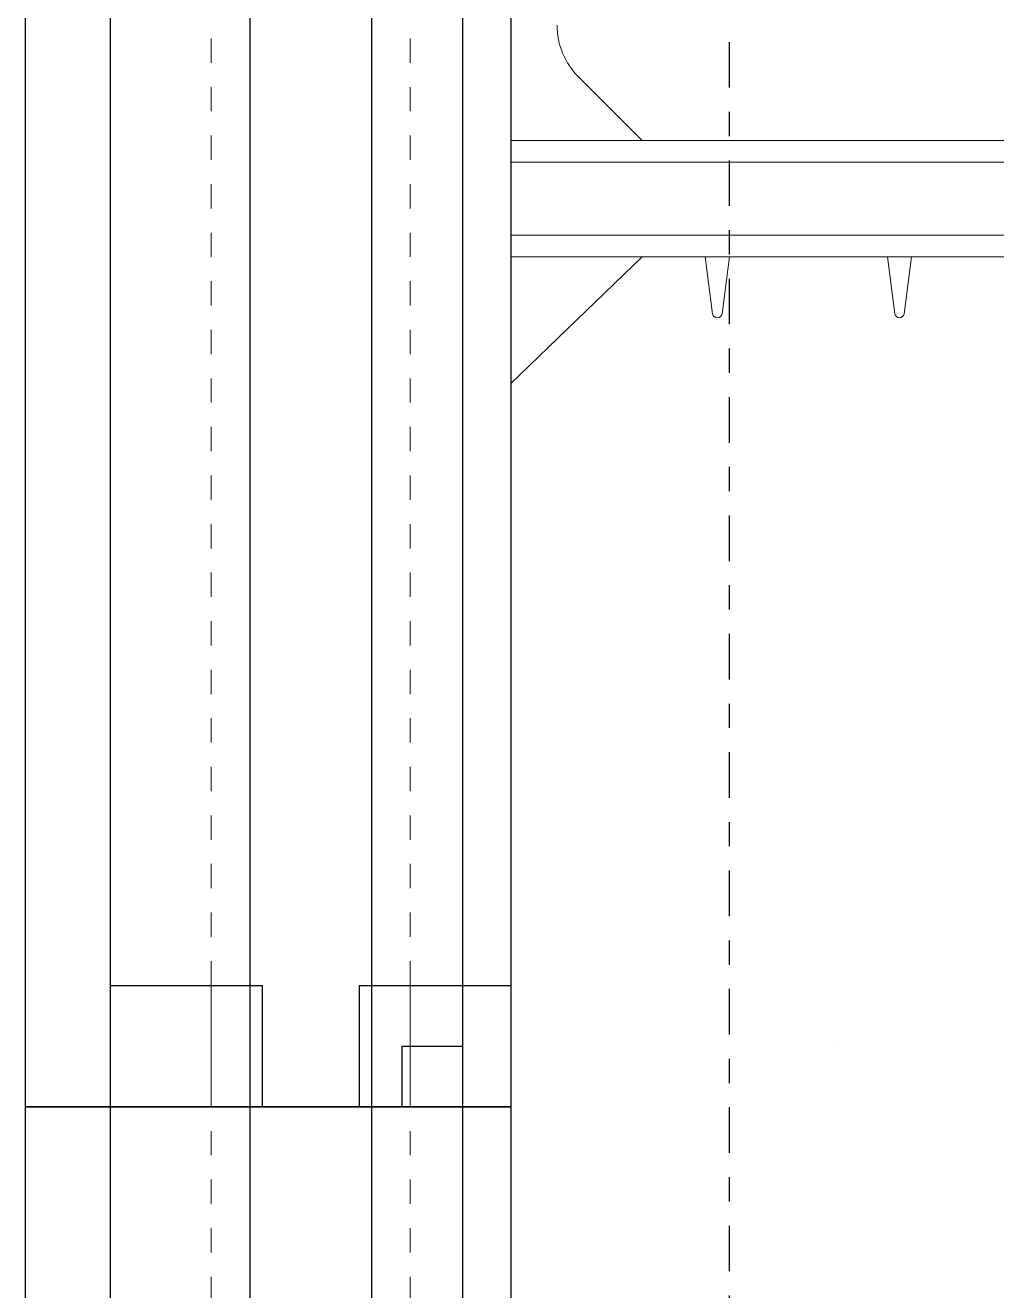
# Model space of a CAD drawing. Header units: inches. Extents: x -66.2 to 5.8, y 249.7 to 328.9.
# Drawn here: x -42.75 to -38.75, y 284.13 to 289.34 of the extents above; entities that cross this region are included whole.
import ezdxf

# ---------------------------------------------------------------- set-up
doc = ezdxf.new("R2010")
doc.units = ezdxf.units.IN
doc.header["$MEASUREMENT"] = 0
for name, pattern in [('CENTER', [2, 1.25, -0.25, 0.25, -0.25]), ('DASHED2', [0.375, 0.25, -0.125]), ('HIDDEN', [0.375, 0.25, -0.125])]:
    doc.linetypes.add(name, pattern=pattern)
for name, color, linetype, lineweight in [('A2 Hatch', 8, 'Continuous', 9), ('DETAILS', 7, 'Continuous', 13), ('REBAR', 2, 'CENTER', 30)]:
    doc.layers.add(name, color=color, linetype=linetype, lineweight=lineweight)

msp = doc.modelspace()

# ---------------------------------------------------------------- linework, layer by layer
at = {"color": 1}
for p, q in [((-42.7458, 304.8903), (-42.7458, 284.8903)), ((-42.3958, 304.8903), (-42.3958, 284.8903)), ((-41.8208, 304.8903), (-41.8208, 284.8903)), ((-41.3208, 304.8903), (-41.3208, 284.8903)), ((-40.9458, 304.8903), (-40.9458, 284.8903)), ((-40.7458, 304.8903), (-40.7458, 284.8903)), ((-42.3958, 285.3903), (-41.7708, 285.3903)), ((-42.3958, 285.3903), (-41.7708, 285.3903)), ((-42.3958, 285.3903), (-41.7708, 285.3903)), ((-42.3958, 285.3903), (-41.7708, 285.3903)), ((-42.3958, 285.3903), (-41.7708, 285.3903)), ((-42.3958, 285.3903), (-41.7708, 285.3903)), ((-42.3958, 285.3903), (-41.7708, 285.3903)), ((-42.3958, 285.3903), (-41.7708, 285.3903)), ((-42.3958, 285.3903), (-41.7708, 285.3903)), ((-42.3958, 285.3903), (-41.7708, 285.3903)), ((-42.3958, 285.3903), (-41.7708, 285.3903)), ((-42.3958, 285.3903), (-41.7708, 285.3903)), ((-42.3958, 285.3903), (-41.7708, 285.3903)), ((-42.3958, 285.3903), (-41.7708, 285.3903)), ((-42.3958, 285.3903), (-41.7708, 285.3903)), ((-42.3958, 285.3903), (-41.7708, 285.3903)), ((-42.3958, 285.3903), (-41.7708, 285.3903)), ((-42.3958, 285.3903), (-41.7708, 285.3903)), ((-42.3958, 285.3903), (-41.7708, 285.3903)), ((-42.3958, 285.3903), (-41.7708, 285.3903)), ((-42.3958, 285.3903), (-42.3958, 272.8903)), ((-42.3958, 285.3903), (-41.7708, 285.3903)), ((-42.3958, 285.3903), (-41.7708, 285.3903)), ((-42.3958, 285.3903), (-41.7708, 285.3903)), ((-42.3958, 285.3903), (-41.7708, 285.3903)), ((-42.3958, 285.3903), (-41.7708, 285.3903)), ((-42.3958, 285.3903), (-41.7708, 285.3903)), ((-42.3958, 285.3903), (-41.7708, 285.3903)), ((-42.3958, 285.3903), (-41.7708, 285.3903)), ((-42.3958, 285.3903), (-41.7708, 285.3903)), ((-42.3958, 285.3903), (-41.7708, 285.3903)), ((-42.3958, 285.3903), (-41.7708, 285.3903)), ((-42.3958, 285.3903), (-41.7708, 285.3903)), ((-42.3958, 285.3903), (-41.7708, 285.3903)), ((-42.3958, 285.3903), (-41.7708, 285.3903)), ((-42.3958, 285.3903), (-41.7708, 285.3903)), ((-42.3958, 285.3903), (-41.7708, 285.3903)), ((-42.3958, 285.3903), (-41.7708, 285.3903)), ((-42.3958, 285.3903), (-41.7708, 285.3903)), ((-42.3958, 285.3903), (-41.7708, 285.3903)), ((-42.3958, 285.3903), (-41.7708, 285.3903)), ((-41.8208, 285.3903), (-41.8208, 272.8903)), ((-41.7708, 285.3903), (-41.7708, 284.8903)), ((-41.7708, 285.3903), (-41.7708, 284.8903)), ((-41.7708, 285.3903), (-41.7708, 284.8903)), ((-41.7708, 285.3903), (-41.7708, 284.8903)), ((-41.7708, 285.3903), (-41.7708, 284.8903)), ((-41.7708, 285.3903), (-41.7708, 284.8903)), ((-41.7708, 285.3903), (-41.7708, 284.8903)), ((-41.7708, 285.3903), (-41.7708, 284.8903)), ((-41.7708, 285.3903), (-41.7708, 284.8903)), ((-41.7708, 285.3903), (-41.7708, 284.8903)), ((-41.7708, 285.3903), (-41.7708, 284.8903)), ((-41.7708, 285.3903), (-41.7708, 284.8903)), ((-41.7708, 285.3903), (-41.7708, 284.8903)), ((-41.7708, 285.3903), (-41.7708, 284.8903)), ((-41.7708, 285.3903), (-41.7708, 284.8903)), ((-41.7708, 285.3903), (-41.7708, 284.8903)), ((-41.7708, 285.3903), (-41.7708, 284.8903)), ((-41.7708, 285.3903), (-41.7708, 284.8903)), ((-41.7708, 285.3903), (-41.7708, 284.8903)), ((-41.7708, 285.3903), (-41.7708, 284.8903)), ((-41.7708, 285.3903), (-41.7708, 284.8903)), ((-41.7708, 285.3903), (-41.7708, 284.8903)), ((-41.7708, 285.3903), (-41.7708, 284.8903)), ((-41.7708, 285.3903), (-41.7708, 284.8903)), ((-41.7708, 285.3903), (-41.7708, 284.8903)), ((-41.7708, 285.3903), (-41.7708, 284.8903)), ((-41.7708, 285.3903), (-41.7708, 284.8903)), ((-41.7708, 285.3903), (-41.7708, 284.8903)), ((-41.7708, 285.3903), (-41.7708, 284.8903)), ((-41.7708, 285.3903), (-41.7708, 284.8903)), ((-41.7708, 285.3903), (-41.7708, 284.8903)), ((-41.7708, 285.3903), (-41.7708, 284.8903)), ((-41.7708, 285.3903), (-41.7708, 284.8903)), ((-41.7708, 285.3903), (-41.7708, 284.8903)), ((-41.7708, 285.3903), (-41.7708, 284.8903)), ((-41.7708, 285.3903), (-41.7708, 284.8903)), ((-41.7708, 285.3903), (-41.7708, 284.8903)), ((-41.7708, 285.3903), (-41.7708, 284.8903)), ((-41.7708, 285.3903), (-41.7708, 284.8903)), ((-41.7708, 285.3903), (-41.7708, 284.8903)), ((-41.3708, 285.3903), (-41.3708, 284.8903)), ((-41.3708, 285.3903), (-40.7458, 285.3903)), ((-41.3708, 285.3903), (-41.3708, 284.8903)), ((-41.3708, 285.3903), (-40.7458, 285.3903)), ((-41.3708, 285.3903), (-41.3708, 284.8903)), ((-41.3708, 285.3903), (-40.7458, 285.3903)), ((-41.3708, 285.3903), (-41.3708, 284.8903)), ((-41.3708, 285.3903), (-40.7458, 285.3903)), ((-41.3708, 285.3903), (-41.3708, 284.8903)), ((-41.3708, 285.3903), (-40.7458, 285.3903)), ((-41.3708, 285.3903), (-41.3708, 284.8903)), ((-41.3708, 285.3903), (-40.7458, 285.3903)), ((-41.3708, 285.3903), (-41.3708, 284.8903)), ((-41.3708, 285.3903), (-40.7458, 285.3903)), ((-41.3708, 285.3903), (-41.3708, 284.8903)), ((-41.3708, 285.3903), (-40.7458, 285.3903)), ((-41.3708, 285.3903), (-41.3708, 284.8903)), ((-41.3708, 285.3903), (-40.7458, 285.3903)), ((-41.3708, 285.3903), (-41.3708, 284.8903)), ((-41.3708, 285.3903), (-40.7458, 285.3903)), ((-41.3708, 285.3903), (-41.3708, 284.8903)), ((-41.3708, 285.3903), (-40.7458, 285.3903)), ((-41.3708, 285.3903), (-41.3708, 284.8903)), ((-41.3708, 285.3903), (-40.7458, 285.3903)), ((-41.3708, 285.3903), (-41.3708, 284.8903)), ((-41.3708, 285.3903), (-40.7458, 285.3903)), ((-41.3708, 285.3903), (-41.3708, 284.8903)), ((-41.3708, 285.3903), (-40.7458, 285.3903)), ((-41.3708, 285.3903), (-41.3708, 284.8903)), ((-41.3708, 285.3903), (-40.7458, 285.3903)), ((-41.3708, 285.3903), (-41.3708, 284.8903)), ((-41.3708, 285.3903), (-40.7458, 285.3903)), ((-41.3708, 285.3903), (-41.3708, 284.8903)), ((-41.3708, 285.3903), (-40.7458, 285.3903)), ((-41.3708, 285.3903), (-41.3708, 284.8903)), ((-41.3708, 285.3903), (-40.7458, 285.3903)), ((-41.3708, 285.3903), (-41.3708, 284.8903)), ((-41.3708, 285.3903), (-40.7458, 285.3903)), ((-41.3708, 285.3903), (-41.3708, 284.8903)), ((-41.3708, 285.3903), (-40.7458, 285.3903)), ((-41.3708, 285.3903), (-41.3708, 284.8903)), ((-41.3708, 285.3903), (-40.7458, 285.3903)), ((-41.3708, 285.3903), (-41.3708, 284.8903)), ((-41.3708, 285.3903), (-40.7458, 285.3903)), ((-41.3708, 285.3903), (-41.3708, 284.8903)), ((-41.3708, 285.3903), (-40.7458, 285.3903)), ((-41.3708, 285.3903), (-41.3708, 284.8903)), ((-41.3708, 285.3903), (-40.7458, 285.3903)), ((-41.3708, 285.3903), (-41.3708, 284.8903)), ((-41.3708, 285.3903), (-40.7458, 285.3903)), ((-41.3708, 285.3903), (-41.3708, 284.8903)), ((-41.3708, 285.3903), (-40.7458, 285.3903)), ((-41.3708, 285.3903), (-41.3708, 284.8903)), ((-41.3708, 285.3903), (-40.7458, 285.3903)), ((-41.3708, 285.3903), (-41.3708, 284.8903)), ((-41.3708, 285.3903), (-40.7458, 285.3903)), ((-41.3708, 285.3903), (-41.3708, 284.8903)), ((-41.3708, 285.3903), (-40.7458, 285.3903)), ((-41.3708, 285.3903), (-41.3708, 284.8903)), ((-41.3708, 285.3903), (-40.7458, 285.3903)), ((-41.3708, 285.3903), (-41.3708, 284.8903)), ((-41.3708, 285.3903), (-40.7458, 285.3903)), ((-41.3708, 285.3903), (-41.3708, 284.8903)), ((-41.3708, 285.3903), (-40.7458, 285.3903)), ((-41.3708, 285.3903), (-41.3708, 284.8903)), ((-41.3708, 285.3903), (-40.7458, 285.3903)), ((-41.3708, 285.3903), (-41.3708, 284.8903)), ((-41.3708, 285.3903), (-40.7458, 285.3903)), ((-41.3708, 285.3903), (-41.3708, 284.8903)), ((-41.3708, 285.3903), (-40.7458, 285.3903)), ((-41.3708, 285.3903), (-41.3708, 284.8903)), ((-41.3708, 285.3903), (-40.7458, 285.3903)), ((-41.3708, 285.3903), (-41.3708, 284.8903)), ((-41.3708, 285.3903), (-40.7458, 285.3903)), ((-41.3708, 285.3903), (-41.3708, 284.8903)), ((-41.3708, 285.3903), (-40.7458, 285.3903)), ((-41.3708, 285.3903), (-41.3708, 284.8903)), ((-41.3708, 285.3903), (-40.7458, 285.3903)), ((-41.3708, 285.3903), (-41.3708, 284.8903)), ((-41.3708, 285.3903), (-40.7458, 285.3903)), ((-41.3208, 285.3903), (-41.3208, 272.8903)), ((-40.7458, 285.3903), (-40.7458, 272.8903)), ((-41.1958, 285.1403), (-41.1958, 284.8903)), ((-41.1958, 285.1403), (-40.9458, 285.1403)), ((-41.1958, 285.1403), (-41.1958, 284.8903)), ((-41.1958, 285.1403), (-40.9458, 285.1403)), ((-41.1958, 285.1403), (-41.1958, 284.8903)), ((-41.1958, 285.1403), (-40.9458, 285.1403)), ((-41.1958, 285.1403), (-41.1958, 284.8903)), ((-41.1958, 285.1403), (-40.9458, 285.1403)), ((-41.1958, 285.1403), (-41.1958, 284.8903)), ((-41.1958, 285.1403), (-40.9458, 285.1403)), ((-41.1958, 285.1403), (-41.1958, 284.8903)), ((-41.1958, 285.1403), (-40.9458, 285.1403)), ((-41.1958, 285.1403), (-41.1958, 284.8903)), ((-41.1958, 285.1403), (-40.9458, 285.1403)), ((-41.1958, 285.1403), (-41.1958, 284.8903)), ((-41.1958, 285.1403), (-40.9458, 285.1403)), ((-41.1958, 285.1403), (-41.1958, 284.8903)), ((-41.1958, 285.1403), (-40.9458, 285.1403)), ((-41.1958, 285.1403), (-41.1958, 284.8903)), ((-41.1958, 285.1403), (-40.9458, 285.1403)), ((-41.1958, 285.1403), (-41.1958, 284.8903)), ((-41.1958, 285.1403), (-40.9458, 285.1403)), ((-41.1958, 285.1403), (-41.1958, 284.8903)), ((-41.1958, 285.1403), (-40.9458, 285.1403)), ((-41.1958, 285.1403), (-41.1958, 284.8903)), ((-41.1958, 285.1403), (-40.9458, 285.1403)), ((-41.1958, 285.1403), (-41.1958, 284.8903)), ((-41.1958, 285.1403), (-40.9458, 285.1403)), ((-41.1958, 285.1403), (-41.1958, 284.8903)), ((-41.1958, 285.1403), (-40.9458, 285.1403)), ((-41.1958, 285.1403), (-41.1958, 284.8903)), ((-41.1958, 285.1403), (-40.9458, 285.1403)), ((-41.1958, 285.1403), (-41.1958, 284.8903)), ((-41.1958, 285.1403), (-40.9458, 285.1403)), ((-41.1958, 285.1403), (-41.1958, 284.8903)), ((-41.1958, 285.1403), (-40.9458, 285.1403)), ((-41.1958, 285.1403), (-41.1958, 284.8903)), ((-41.1958, 285.1403), (-40.9458, 285.1403)), ((-41.1958, 285.1403), (-41.1958, 284.8903)), ((-41.1958, 285.1403), (-40.9458, 285.1403)), ((-41.1958, 285.1403), (-41.1958, 284.8903)), ((-41.1958, 285.1403), (-40.9458, 285.1403)), ((-41.1958, 285.1403), (-41.1958, 284.8903)), ((-41.1958, 285.1403), (-40.9458, 285.1403)), ((-41.1958, 285.1403), (-41.1958, 284.8903)), ((-41.1958, 285.1403), (-40.9458, 285.1403)), ((-41.1958, 285.1403), (-41.1958, 284.8903)), ((-41.1958, 285.1403), (-40.9458, 285.1403)), ((-41.1958, 285.1403), (-41.1958, 284.8903)), ((-41.1958, 285.1403), (-40.9458, 285.1403)), ((-41.1958, 285.1403), (-41.1958, 284.8903)), ((-41.1958, 285.1403), (-40.9458, 285.1403)), ((-41.1958, 285.1403), (-41.1958, 284.8903)), ((-41.1958, 285.1403), (-40.9458, 285.1403)), ((-41.1958, 285.1403), (-41.1958, 284.8903)), ((-41.1958, 285.1403), (-40.9458, 285.1403)), ((-41.1958, 285.1403), (-41.1958, 284.8903)), ((-41.1958, 285.1403), (-40.9458, 285.1403)), ((-41.1958, 285.1403), (-41.1958, 284.8903)), ((-41.1958, 285.1403), (-40.9458, 285.1403)), ((-41.1958, 285.1403), (-41.1958, 284.8903)), ((-41.1958, 285.1403), (-40.9458, 285.1403)), ((-41.1958, 285.1403), (-41.1958, 284.8903)), ((-41.1958, 285.1403), (-40.9458, 285.1403)), ((-41.1958, 285.1403), (-41.1958, 284.8903)), ((-41.1958, 285.1403), (-40.9458, 285.1403)), ((-41.1958, 285.1403), (-41.1958, 284.8903)), ((-41.1958, 285.1403), (-40.9458, 285.1403)), ((-41.1958, 285.1403), (-41.1958, 284.8903)), ((-41.1958, 285.1403), (-40.9458, 285.1403)), ((-41.1958, 285.1403), (-41.1958, 284.8903)), ((-41.1958, 285.1403), (-40.9458, 285.1403)), ((-41.1958, 285.1403), (-41.1958, 284.8903)), ((-41.1958, 285.1403), (-40.9458, 285.1403)), ((-41.1958, 285.1403), (-41.1958, 284.8903)), ((-41.1958, 285.1403), (-40.9458, 285.1403)), ((-41.1958, 285.1403), (-41.1958, 284.8903)), ((-41.1958, 285.1403), (-40.9458, 285.1403)), ((-41.1958, 285.1403), (-41.1958, 284.8903)), ((-41.1958, 285.1403), (-40.9458, 285.1403)), ((-40.9458, 285.1403), (-40.9458, 272.8903)), ((-42.7458, 284.8903), (-40.7458, 284.8903)), ((-42.7458, 284.8903), (-41.1958, 284.8903)), ((-42.7458, 284.8903), (-40.7458, 284.8903)), ((-42.7458, 284.8903), (-40.7458, 284.8903)), ((-42.7458, 284.8903), (-41.1958, 284.8903)), ((-42.7458, 284.8903), (-40.7458, 284.8903)), ((-42.7458, 284.8903), (-40.7458, 284.8903)), ((-42.7458, 284.8903), (-40.7458, 284.8903)), ((-42.7458, 284.8903), (-41.1958, 284.8903)), ((-42.7458, 284.8903), (-40.7458, 284.8903)), ((-42.7458, 284.8903), (-40.7458, 284.8903)), ((-42.7458, 284.8903), (-41.1958, 284.8903)), ((-42.7458, 284.8903), (-40.7458, 284.8903)), ((-42.7458, 284.8903), (-40.7458, 284.8903)), ((-42.7458, 284.8903), (-40.7458, 284.8903)), ((-42.7458, 284.8903), (-41.1958, 284.8903)), ((-42.7458, 284.8903), (-40.7458, 284.8903)), ((-42.7458, 284.8903), (-40.7458, 284.8903)), ((-42.7458, 284.8903), (-41.1958, 284.8903)), ((-42.7458, 284.8903), (-40.7458, 284.8903)), ((-42.7458, 284.8903), (-40.7458, 284.8903)), ((-42.7458, 284.8903), (-40.7458, 284.8903)), ((-42.7458, 284.8903), (-41.1958, 284.8903)), ((-42.7458, 284.8903), (-40.7458, 284.8903)), ((-42.7458, 284.8903), (-40.7458, 284.8903)), ((-42.7458, 284.8903), (-41.1958, 284.8903)), ((-42.7458, 284.8903), (-40.7458, 284.8903)), ((-42.7458, 284.8903), (-40.7458, 284.8903)), ((-42.7458, 284.8903), (-40.7458, 284.8903)), ((-42.7458, 284.8903), (-41.1958, 284.8903)), ((-42.7458, 284.8903), (-40.7458, 284.8903)), ((-42.7458, 284.8903), (-40.7458, 284.8903)), ((-42.7458, 284.8903), (-41.1958, 284.8903)), ((-42.7458, 284.8903), (-40.7458, 284.8903)), ((-42.7458, 284.8903), (-40.7458, 284.8903)), ((-42.7458, 284.8903), (-40.7458, 284.8903)), ((-42.7458, 284.8903), (-41.1958, 284.8903)), ((-42.7458, 284.8903), (-40.7458, 284.8903)), ((-42.7458, 284.8903), (-40.7458, 284.8903)), ((-42.7458, 284.8903), (-41.1958, 284.8903)), ((-42.7458, 284.8903), (-40.7458, 284.8903)), ((-42.7458, 284.8903), (-40.7458, 284.8903)), ((-42.7458, 284.8903), (-40.7458, 284.8903)), ((-42.7458, 284.8903), (-41.1958, 284.8903)), ((-42.7458, 284.8903), (-40.7458, 284.8903)), ((-42.7458, 284.8903), (-40.7458, 284.8903)), ((-42.7458, 284.8903), (-41.1958, 284.8903)), ((-42.7458, 284.8903), (-40.7458, 284.8903)), ((-42.7458, 284.8903), (-40.7458, 284.8903)), ((-42.7458, 284.8903), (-40.7458, 284.8903)), ((-42.7458, 284.8903), (-41.1958, 284.8903)), ((-42.7458, 284.8903), (-40.7458, 284.8903)), ((-42.7458, 284.8903), (-40.7458, 284.8903)), ((-42.7458, 284.8903), (-41.1958, 284.8903)), ((-42.7458, 284.8903), (-40.7458, 284.8903)), ((-42.7458, 284.8903), (-40.7458, 284.8903)), ((-42.7458, 284.8903), (-40.7458, 284.8903)), ((-42.7458, 284.8903), (-41.1958, 284.8903)), ((-42.7458, 284.8903), (-40.7458, 284.8903)), ((-42.7458, 284.8903), (-40.7458, 284.8903)), ((-42.7458, 284.8903), (-41.1958, 284.8903)), ((-42.7458, 284.8903), (-40.7458, 284.8903)), ((-42.7458, 284.8903), (-40.7458, 284.8903)), ((-42.7458, 284.8903), (-40.7458, 284.8903)), ((-42.7458, 284.8903), (-41.1958, 284.8903)), ((-42.7458, 284.8903), (-40.7458, 284.8903)), ((-42.7458, 284.8903), (-40.7458, 284.8903)), ((-42.7458, 284.8903), (-42.7458, 272.8903)), ((-42.7458, 284.8903), (-41.1958, 284.8903)), ((-42.7458, 284.8903), (-40.7458, 284.8903)), ((-42.7458, 284.8903), (-40.7458, 284.8903)), ((-42.7458, 284.8903), (-40.7458, 284.8903)), ((-42.7458, 284.8903), (-41.1958, 284.8903)), ((-42.7458, 284.8903), (-40.7458, 284.8903)), ((-42.7458, 284.8903), (-40.7458, 284.8903)), ((-42.7458, 284.8903), (-41.1958, 284.8903)), ((-42.7458, 284.8903), (-40.7458, 284.8903)), ((-42.7458, 284.8903), (-40.7458, 284.8903)), ((-42.7458, 284.8903), (-40.7458, 284.8903)), ((-42.7458, 284.8903), (-41.1958, 284.8903)), ((-42.7458, 284.8903), (-40.7458, 284.8903)), ((-42.7458, 284.8903), (-40.7458, 284.8903)), ((-42.7458, 284.8903), (-41.1958, 284.8903)), ((-42.7458, 284.8903), (-40.7458, 284.8903)), ((-42.7458, 284.8903), (-40.7458, 284.8903)), ((-42.7458, 284.8903), (-40.7458, 284.8903)), ((-42.7458, 284.8903), (-41.1958, 284.8903)), ((-42.7458, 284.8903), (-40.7458, 284.8903)), ((-42.7458, 284.8903), (-40.7458, 284.8903)), ((-42.7458, 284.8903), (-41.1958, 284.8903)), ((-42.7458, 284.8903), (-40.7458, 284.8903)), ((-42.7458, 284.8903), (-40.7458, 284.8903)), ((-42.7458, 284.8903), (-40.7458, 284.8903)), ((-42.7458, 284.8903), (-41.1958, 284.8903)), ((-42.7458, 284.8903), (-40.7458, 284.8903)), ((-42.7458, 284.8903), (-40.7458, 284.8903)), ((-42.7458, 284.8903), (-41.1958, 284.8903)), ((-42.7458, 284.8903), (-40.7458, 284.8903)), ((-42.7458, 284.8903), (-40.7458, 284.8903)), ((-42.7458, 284.8903), (-40.7458, 284.8903)), ((-42.7458, 284.8903), (-41.1958, 284.8903)), ((-42.7458, 284.8903), (-40.7458, 284.8903)), ((-42.7458, 284.8903), (-40.7458, 284.8903)), ((-42.7458, 284.8903), (-41.1958, 284.8903)), ((-42.7458, 284.8903), (-40.7458, 284.8903)), ((-42.7458, 284.8903), (-40.7458, 284.8903)), ((-42.7458, 284.8903), (-40.7458, 284.8903)), ((-42.7458, 284.8903), (-41.1958, 284.8903)), ((-42.7458, 284.8903), (-40.7458, 284.8903)), ((-42.7458, 284.8903), (-40.7458, 284.8903)), ((-42.7458, 284.8903), (-41.1958, 284.8903)), ((-42.7458, 284.8903), (-40.7458, 284.8903)), ((-42.7458, 284.8903), (-40.7458, 284.8903)), ((-42.7458, 284.8903), (-40.7458, 284.8903)), ((-42.7458, 284.8903), (-41.1958, 284.8903)), ((-42.7458, 284.8903), (-40.7458, 284.8903)), ((-42.7458, 284.8903), (-40.7458, 284.8903)), ((-42.7458, 284.8903), (-41.1958, 284.8903)), ((-42.7458, 284.8903), (-40.7458, 284.8903)), ((-42.7458, 284.8903), (-40.7458, 284.8903)), ((-42.7458, 284.8903), (-40.7458, 284.8903)), ((-42.7458, 284.8903), (-41.1958, 284.8903)), ((-42.7458, 284.8903), (-40.7458, 284.8903)), ((-42.7458, 284.8903), (-40.7458, 284.8903)), ((-42.7458, 284.8903), (-41.1958, 284.8903)), ((-42.7458, 284.8903), (-40.7458, 284.8903)), ((-42.7458, 284.8903), (-40.7458, 284.8903)), ((-42.7458, 284.8903), (-40.7458, 284.8903)), ((-42.7458, 284.8903), (-41.1958, 284.8903)), ((-42.7458, 284.8903), (-40.7458, 284.8903)), ((-42.7458, 284.8903), (-40.7458, 284.8903)), ((-42.7458, 284.8903), (-41.1958, 284.8903)), ((-42.7458, 284.8903), (-40.7458, 284.8903)), ((-42.7458, 284.8903), (-40.7458, 284.8903)), ((-42.7458, 284.8903), (-40.7458, 284.8903)), ((-42.7458, 284.8903), (-41.1958, 284.8903)), ((-42.7458, 284.8903), (-40.7458, 284.8903)), ((-42.7458, 284.8903), (-40.7458, 284.8903)), ((-42.7458, 284.8903), (-41.1958, 284.8903)), ((-42.7458, 284.8903), (-40.7458, 284.8903)), ((-42.7458, 284.8903), (-40.7458, 284.8903)), ((-41.3208, 284.8903), (-41.8208, 284.8903)), ((-41.3208, 284.8903), (-41.8208, 284.8903)), ((-41.3208, 284.8903), (-41.8208, 284.8903)), ((-41.3208, 284.8903), (-41.8208, 284.8903)), ((-41.3208, 284.8903), (-41.8208, 284.8903)), ((-41.3208, 284.8903), (-41.8208, 284.8903)), ((-41.3208, 284.8903), (-41.8208, 284.8903)), ((-41.3208, 284.8903), (-41.8208, 284.8903)), ((-41.3208, 284.8903), (-41.8208, 284.8903)), ((-41.3208, 284.8903), (-41.8208, 284.8903)), ((-41.3208, 284.8903), (-41.8208, 284.8903)), ((-41.3208, 284.8903), (-41.8208, 284.8903)), ((-41.3208, 284.8903), (-41.8208, 284.8903)), ((-41.3208, 284.8903), (-41.8208, 284.8903)), ((-41.3208, 284.8903), (-41.8208, 284.8903)), ((-41.3208, 284.8903), (-41.8208, 284.8903)), ((-41.3208, 284.8903), (-41.8208, 284.8903)), ((-41.3208, 284.8903), (-41.8208, 284.8903)), ((-41.3208, 284.8903), (-41.8208, 284.8903)), ((-41.3208, 284.8903), (-41.8208, 284.8903)), ((-41.3208, 284.8903), (-41.8208, 284.8903)), ((-41.3208, 284.8903), (-41.8208, 284.8903)), ((-41.3208, 284.8903), (-41.8208, 284.8903)), ((-41.3208, 284.8903), (-41.8208, 284.8903)), ((-41.3208, 284.8903), (-41.8208, 284.8903)), ((-41.3208, 284.8903), (-41.8208, 284.8903)), ((-41.3208, 284.8903), (-41.8208, 284.8903)), ((-41.3208, 284.8903), (-41.8208, 284.8903)), ((-41.3208, 284.8903), (-41.8208, 284.8903)), ((-41.3208, 284.8903), (-41.8208, 284.8903)), ((-41.3208, 284.8903), (-41.8208, 284.8903)), ((-41.3208, 284.8903), (-41.8208, 284.8903)), ((-41.3208, 284.8903), (-41.8208, 284.8903)), ((-41.3208, 284.8903), (-41.8208, 284.8903)), ((-41.3208, 284.8903), (-41.8208, 284.8903)), ((-41.3208, 284.8903), (-41.8208, 284.8903)), ((-41.3208, 284.8903), (-41.8208, 284.8903)), ((-41.3208, 284.8903), (-41.8208, 284.8903)), ((-41.3208, 284.8903), (-41.8208, 284.8903)), ((-41.3208, 284.8903), (-41.8208, 284.8903)), ((-40.9458, 284.8903), (-40.7458, 284.8903)), ((-40.9458, 284.8903), (-40.7458, 284.8903)), ((-40.9458, 284.8903), (-40.7458, 284.8903)), ((-40.9458, 284.8903), (-40.7458, 284.8903)), ((-40.9458, 284.8903), (-40.7458, 284.8903)), ((-40.9458, 284.8903), (-40.7458, 284.8903)), ((-40.9458, 284.8903), (-40.7458, 284.8903)), ((-40.9458, 284.8903), (-40.7458, 284.8903)), ((-40.9458, 284.8903), (-40.7458, 284.8903)), ((-40.9458, 284.8903), (-40.7458, 284.8903)), ((-40.9458, 284.8903), (-40.7458, 284.8903)), ((-40.9458, 284.8903), (-40.7458, 284.8903)), ((-40.9458, 284.8903), (-40.7458, 284.8903)), ((-40.9458, 284.8903), (-40.7458, 284.8903)), ((-40.9458, 284.8903), (-40.7458, 284.8903)), ((-40.9458, 284.8903), (-40.7458, 284.8903)), ((-40.9458, 284.8903), (-40.7458, 284.8903)), ((-40.9458, 284.8903), (-40.7458, 284.8903)), ((-40.9458, 284.8903), (-40.7458, 284.8903)), ((-40.9458, 284.8903), (-40.7458, 284.8903)), ((-40.9458, 284.8903), (-40.7458, 284.8903)), ((-40.9458, 284.8903), (-40.7458, 284.8903)), ((-40.9458, 284.8903), (-40.7458, 284.8903)), ((-40.9458, 284.8903), (-40.7458, 284.8903)), ((-40.9458, 284.8903), (-40.7458, 284.8903)), ((-40.9458, 284.8903), (-40.7458, 284.8903)), ((-40.9458, 284.8903), (-40.7458, 284.8903)), ((-40.9458, 284.8903), (-40.7458, 284.8903)), ((-40.9458, 284.8903), (-40.7458, 284.8903)), ((-40.9458, 284.8903), (-40.7458, 284.8903)), ((-40.9458, 284.8903), (-40.7458, 284.8903)), ((-40.9458, 284.8903), (-40.7458, 284.8903)), ((-40.9458, 284.8903), (-40.7458, 284.8903)), ((-40.9458, 284.8903), (-40.7458, 284.8903)), ((-40.9458, 284.8903), (-40.7458, 284.8903)), ((-40.9458, 284.8903), (-40.7458, 284.8903)), ((-40.9458, 284.8903), (-40.7458, 284.8903)), ((-40.9458, 284.8903), (-40.7458, 284.8903)), ((-40.9458, 284.8903), (-40.7458, 284.8903)), ((-40.9458, 284.8903), (-40.7458, 284.8903))]:
    msp.add_line(p, q, dxfattribs=at)
at = {"color": 1, "linetype": 'HIDDEN', "ltscale": 0.02}
for p, q in [((-42.3958, 285.3903), (-41.7708, 285.3903)), ((-42.3958, 285.3903), (-41.7708, 285.3903)), ((-42.3958, 285.3903), (-41.7708, 285.3903)), ((-42.3958, 285.3903), (-41.7708, 285.3903)), ((-42.3958, 285.3903), (-41.7708, 285.3903)), ((-42.3958, 285.3903), (-41.7708, 285.3903)), ((-42.3958, 285.3903), (-41.7708, 285.3903)), ((-42.3958, 285.3903), (-41.7708, 285.3903)), ((-42.3958, 285.3903), (-41.7708, 285.3903)), ((-42.3958, 285.3903), (-41.7708, 285.3903)), ((-42.3958, 285.3903), (-41.7708, 285.3903)), ((-42.3958, 285.3903), (-41.7708, 285.3903)), ((-42.3958, 285.3903), (-41.7708, 285.3903)), ((-42.3958, 285.3903), (-41.7708, 285.3903)), ((-42.3958, 285.3903), (-41.7708, 285.3903)), ((-42.3958, 285.3903), (-41.7708, 285.3903)), ((-42.3958, 285.3903), (-41.7708, 285.3903)), ((-42.3958, 285.3903), (-41.7708, 285.3903)), ((-42.3958, 285.3903), (-41.7708, 285.3903)), ((-42.3958, 285.3903), (-41.7708, 285.3903)), ((-42.3958, 285.3903), (-41.7708, 285.3903)), ((-42.3958, 285.3903), (-41.7708, 285.3903)), ((-42.3958, 285.3903), (-41.7708, 285.3903)), ((-42.3958, 285.3903), (-41.7708, 285.3903)), ((-42.3958, 285.3903), (-41.7708, 285.3903)), ((-42.3958, 285.3903), (-41.7708, 285.3903)), ((-42.3958, 285.3903), (-41.7708, 285.3903)), ((-42.3958, 285.3903), (-41.7708, 285.3903)), ((-42.3958, 285.3903), (-41.7708, 285.3903)), ((-42.3958, 285.3903), (-41.7708, 285.3903)), ((-42.3958, 285.3903), (-41.7708, 285.3903)), ((-42.3958, 285.3903), (-41.7708, 285.3903)), ((-42.3958, 285.3903), (-41.7708, 285.3903)), ((-42.3958, 285.3903), (-41.7708, 285.3903)), ((-42.3958, 285.3903), (-41.7708, 285.3903)), ((-42.3958, 285.3903), (-41.7708, 285.3903)), ((-42.3958, 285.3903), (-41.7708, 285.3903)), ((-42.3958, 285.3903), (-41.7708, 285.3903)), ((-42.3958, 285.3903), (-41.7708, 285.3903)), ((-42.3958, 285.3903), (-41.7708, 285.3903)), ((-42.3958, 285.3903), (-41.7708, 285.3903)), ((-42.3958, 285.3903), (-41.7708, 285.3903)), ((-42.3958, 285.3903), (-41.7708, 285.3903)), ((-42.3958, 285.3903), (-41.7708, 285.3903)), ((-42.3958, 285.3903), (-41.7708, 285.3903)), ((-42.3958, 285.3903), (-41.7708, 285.3903)), ((-42.3958, 285.3903), (-41.7708, 285.3903)), ((-42.3958, 285.3903), (-41.7708, 285.3903)), ((-42.3958, 285.3903), (-41.7708, 285.3903)), ((-42.3958, 285.3903), (-41.7708, 285.3903)), ((-42.3958, 285.3903), (-41.7708, 285.3903)), ((-42.3958, 285.3903), (-41.7708, 285.3903)), ((-42.3958, 285.3903), (-41.7708, 285.3903)), ((-42.3958, 285.3903), (-41.7708, 285.3903)), ((-42.3958, 285.3903), (-41.7708, 285.3903)), ((-42.3958, 285.3903), (-41.7708, 285.3903)), ((-42.3958, 285.3903), (-41.7708, 285.3903)), ((-42.3958, 285.3903), (-41.7708, 285.3903)), ((-42.3958, 285.3903), (-41.7708, 285.3903)), ((-42.3958, 285.3903), (-41.7708, 285.3903)), ((-42.3958, 285.3903), (-41.7708, 285.3903)), ((-42.3958, 285.3903), (-41.7708, 285.3903)), ((-42.3958, 285.3903), (-41.7708, 285.3903)), ((-42.3958, 285.3903), (-41.7708, 285.3903)), ((-42.3958, 285.3903), (-41.7708, 285.3903)), ((-42.3958, 285.3903), (-41.7708, 285.3903)), ((-42.3958, 285.3903), (-41.7708, 285.3903)), ((-42.3958, 285.3903), (-41.7708, 285.3903)), ((-42.3958, 285.3903), (-41.7708, 285.3903)), ((-42.3958, 285.3903), (-41.7708, 285.3903)), ((-42.3958, 285.3903), (-41.7708, 285.3903)), ((-42.3958, 285.3903), (-41.7708, 285.3903)), ((-42.3958, 285.3903), (-41.7708, 285.3903)), ((-42.3958, 285.3903), (-41.7708, 285.3903)), ((-42.3958, 285.3903), (-41.7708, 285.3903)), ((-42.3958, 285.3903), (-41.7708, 285.3903)), ((-42.3958, 285.3903), (-41.7708, 285.3903)), ((-42.3958, 285.3903), (-41.7708, 285.3903)), ((-42.3958, 285.3903), (-41.7708, 285.3903)), ((-42.3958, 285.3903), (-41.7708, 285.3903)), ((-42.3958, 285.3903), (-41.7708, 285.3903)), ((-42.3958, 285.3903), (-41.7708, 285.3903)), ((-42.3958, 285.3903), (-41.7708, 285.3903)), ((-42.3958, 285.3903), (-41.7708, 285.3903)), ((-42.3958, 285.3903), (-41.7708, 285.3903)), ((-42.3958, 285.3903), (-41.7708, 285.3903)), ((-42.3958, 285.3903), (-41.7708, 285.3903)), ((-42.3958, 285.3903), (-41.7708, 285.3903)), ((-42.3958, 285.3903), (-41.7708, 285.3903)), ((-42.3958, 285.3903), (-41.7708, 285.3903)), ((-42.3958, 285.3903), (-41.7708, 285.3903)), ((-42.3958, 285.3903), (-41.7708, 285.3903)), ((-42.3958, 285.3903), (-41.7708, 285.3903)), ((-42.3958, 285.3903), (-41.7708, 285.3903)), ((-42.3958, 285.3903), (-41.7708, 285.3903)), ((-42.3958, 285.3903), (-41.7708, 285.3903)), ((-42.3958, 285.3903), (-41.7708, 285.3903)), ((-42.3958, 285.3903), (-41.7708, 285.3903)), ((-42.3958, 285.3903), (-41.7708, 285.3903)), ((-42.3958, 285.3903), (-41.7708, 285.3903)), ((-41.7708, 285.3903), (-41.7708, 284.8903)), ((-41.7708, 285.3903), (-41.7708, 284.8903)), ((-41.7708, 285.3903), (-41.7708, 284.8903)), ((-41.7708, 285.3903), (-41.7708, 284.8903)), ((-41.7708, 285.3903), (-41.7708, 284.8903)), ((-41.7708, 285.3903), (-41.7708, 284.8903)), ((-41.7708, 285.3903), (-41.7708, 284.8903)), ((-41.7708, 285.3903), (-41.7708, 284.8903)), ((-41.7708, 285.3903), (-41.7708, 284.8903)), ((-41.7708, 285.3903), (-41.7708, 284.8903)), ((-41.7708, 285.3903), (-41.7708, 284.8903)), ((-41.7708, 285.3903), (-41.7708, 284.8903)), ((-41.7708, 285.3903), (-41.7708, 284.8903)), ((-41.7708, 285.3903), (-41.7708, 284.8903)), ((-41.7708, 285.3903), (-41.7708, 284.8903)), ((-41.7708, 285.3903), (-41.7708, 284.8903)), ((-41.7708, 285.3903), (-41.7708, 284.8903)), ((-41.7708, 285.3903), (-41.7708, 284.8903)), ((-41.7708, 285.3903), (-41.7708, 284.8903)), ((-41.7708, 285.3903), (-41.7708, 284.8903)), ((-41.7708, 285.3903), (-41.7708, 284.8903)), ((-41.7708, 285.3903), (-41.7708, 284.8903)), ((-41.7708, 285.3903), (-41.7708, 284.8903)), ((-41.7708, 285.3903), (-41.7708, 284.8903)), ((-41.7708, 285.3903), (-41.7708, 284.8903)), ((-41.7708, 285.3903), (-41.7708, 284.8903)), ((-41.7708, 285.3903), (-41.7708, 284.8903)), ((-41.7708, 285.3903), (-41.7708, 284.8903)), ((-41.7708, 285.3903), (-41.7708, 284.8903)), ((-41.7708, 285.3903), (-41.7708, 284.8903)), ((-41.7708, 285.3903), (-41.7708, 284.8903)), ((-41.7708, 285.3903), (-41.7708, 284.8903)), ((-41.7708, 285.3903), (-41.7708, 284.8903)), ((-41.7708, 285.3903), (-41.7708, 284.8903)), ((-41.7708, 285.3903), (-41.7708, 284.8903)), ((-41.7708, 285.3903), (-41.7708, 284.8903)), ((-41.7708, 285.3903), (-41.7708, 284.8903)), ((-41.7708, 285.3903), (-41.7708, 284.8903)), ((-41.7708, 285.3903), (-41.7708, 284.8903)), ((-41.7708, 285.3903), (-41.7708, 284.8903)), ((-41.7708, 285.3903), (-41.7708, 284.8903)), ((-41.7708, 285.3903), (-41.7708, 284.8903)), ((-41.7708, 285.3903), (-41.7708, 284.8903)), ((-41.7708, 285.3903), (-41.7708, 284.8903)), ((-41.7708, 285.3903), (-41.7708, 284.8903)), ((-41.7708, 285.3903), (-41.7708, 284.8903)), ((-41.7708, 285.3903), (-41.7708, 284.8903)), ((-41.7708, 285.3903), (-41.7708, 284.8903)), ((-41.7708, 285.3903), (-41.7708, 284.8903)), ((-41.7708, 285.3903), (-41.7708, 284.8903)), ((-41.7708, 285.3903), (-41.7708, 284.8903)), ((-41.7708, 285.3903), (-41.7708, 284.8903)), ((-41.7708, 285.3903), (-41.7708, 284.8903)), ((-41.7708, 285.3903), (-41.7708, 284.8903)), ((-41.7708, 285.3903), (-41.7708, 284.8903)), ((-41.7708, 285.3903), (-41.7708, 284.8903)), ((-41.7708, 285.3903), (-41.7708, 284.8903)), ((-41.7708, 285.3903), (-41.7708, 284.8903)), ((-41.7708, 285.3903), (-41.7708, 284.8903)), ((-41.7708, 285.3903), (-41.7708, 284.8903)), ((-41.7708, 285.3903), (-41.7708, 284.8903)), ((-41.7708, 285.3903), (-41.7708, 284.8903)), ((-41.7708, 285.3903), (-41.7708, 284.8903)), ((-41.7708, 285.3903), (-41.7708, 284.8903)), ((-41.7708, 285.3903), (-41.7708, 284.8903)), ((-41.7708, 285.3903), (-41.7708, 284.8903)), ((-41.7708, 285.3903), (-41.7708, 284.8903)), ((-41.7708, 285.3903), (-41.7708, 284.8903)), ((-41.7708, 285.3903), (-41.7708, 284.8903)), ((-41.7708, 285.3903), (-41.7708, 284.8903)), ((-41.7708, 285.3903), (-41.7708, 284.8903)), ((-41.7708, 285.3903), (-41.7708, 284.8903)), ((-41.7708, 285.3903), (-41.7708, 284.8903)), ((-41.7708, 285.3903), (-41.7708, 284.8903)), ((-41.7708, 285.3903), (-41.7708, 284.8903)), ((-41.7708, 285.3903), (-41.7708, 284.8903)), ((-41.7708, 285.3903), (-41.7708, 284.8903)), ((-41.7708, 285.3903), (-41.7708, 284.8903)), ((-41.7708, 285.3903), (-41.7708, 284.8903)), ((-41.7708, 285.3903), (-41.7708, 284.8903)), ((-41.7708, 285.3903), (-41.7708, 284.8903)), ((-41.7708, 285.3903), (-41.7708, 284.8903)), ((-41.7708, 285.3903), (-41.7708, 284.8903)), ((-41.7708, 285.3903), (-41.7708, 284.8903)), ((-41.7708, 285.3903), (-41.7708, 284.8903)), ((-41.7708, 285.3903), (-41.7708, 284.8903)), ((-41.7708, 285.3903), (-41.7708, 284.8903)), ((-41.7708, 285.3903), (-41.7708, 284.8903)), ((-41.7708, 285.3903), (-41.7708, 284.8903)), ((-41.7708, 285.3903), (-41.7708, 284.8903)), ((-41.7708, 285.3903), (-41.7708, 284.8903)), ((-41.7708, 285.3903), (-41.7708, 284.8903)), ((-41.7708, 285.3903), (-41.7708, 284.8903)), ((-41.7708, 285.3903), (-41.7708, 284.8903)), ((-41.7708, 285.3903), (-41.7708, 284.8903)), ((-41.7708, 285.3903), (-41.7708, 284.8903)), ((-41.7708, 285.3903), (-41.7708, 284.8903)), ((-41.7708, 285.3903), (-41.7708, 284.8903)), ((-41.7708, 285.3903), (-41.7708, 284.8903)), ((-41.7708, 285.3903), (-41.7708, 284.8903)), ((-41.3708, 285.3903), (-41.3708, 284.8903)), ((-41.3708, 285.3903), (-40.7458, 285.3903)), ((-41.3708, 285.3903), (-41.3708, 284.8903)), ((-41.3708, 285.3903), (-40.7458, 285.3903)), ((-41.3708, 285.3903), (-41.3708, 284.8903)), ((-41.3708, 285.3903), (-40.7458, 285.3903)), ((-41.3708, 285.3903), (-41.3708, 284.8903)), ((-41.3708, 285.3903), (-40.7458, 285.3903)), ((-41.3708, 285.3903), (-41.3708, 284.8903)), ((-41.3708, 285.3903), (-40.7458, 285.3903)), ((-41.3708, 285.3903), (-41.3708, 284.8903)), ((-41.3708, 285.3903), (-40.7458, 285.3903)), ((-41.3708, 285.3903), (-41.3708, 284.8903)), ((-41.3708, 285.3903), (-40.7458, 285.3903)), ((-41.3708, 285.3903), (-41.3708, 284.8903)), ((-41.3708, 285.3903), (-40.7458, 285.3903)), ((-41.3708, 285.3903), (-41.3708, 284.8903)), ((-41.3708, 285.3903), (-40.7458, 285.3903)), ((-41.3708, 285.3903), (-41.3708, 284.8903)), ((-41.3708, 285.3903), (-40.7458, 285.3903)), ((-41.3708, 285.3903), (-41.3708, 284.8903)), ((-41.3708, 285.3903), (-40.7458, 285.3903)), ((-41.3708, 285.3903), (-41.3708, 284.8903)), ((-41.3708, 285.3903), (-40.7458, 285.3903)), ((-41.3708, 285.3903), (-41.3708, 284.8903)), ((-41.3708, 285.3903), (-40.7458, 285.3903)), ((-41.3708, 285.3903), (-41.3708, 284.8903)), ((-41.3708, 285.3903), (-40.7458, 285.3903)), ((-41.3708, 285.3903), (-41.3708, 284.8903)), ((-41.3708, 285.3903), (-40.7458, 285.3903)), ((-41.3708, 285.3903), (-41.3708, 284.8903)), ((-41.3708, 285.3903), (-40.7458, 285.3903)), ((-41.3708, 285.3903), (-41.3708, 284.8903)), ((-41.3708, 285.3903), (-40.7458, 285.3903)), ((-41.3708, 285.3903), (-41.3708, 284.8903)), ((-41.3708, 285.3903), (-40.7458, 285.3903)), ((-41.3708, 285.3903), (-41.3708, 284.8903)), ((-41.3708, 285.3903), (-40.7458, 285.3903)), ((-41.3708, 285.3903), (-41.3708, 284.8903)), ((-41.3708, 285.3903), (-40.7458, 285.3903)), ((-41.3708, 285.3903), (-41.3708, 284.8903)), ((-41.3708, 285.3903), (-40.7458, 285.3903)), ((-41.3708, 285.3903), (-41.3708, 284.8903)), ((-41.3708, 285.3903), (-40.7458, 285.3903)), ((-41.3708, 285.3903), (-41.3708, 284.8903)), ((-41.3708, 285.3903), (-40.7458, 285.3903)), ((-41.3708, 285.3903), (-41.3708, 284.8903)), ((-41.3708, 285.3903), (-40.7458, 285.3903)), ((-41.3708, 285.3903), (-41.3708, 284.8903)), ((-41.3708, 285.3903), (-40.7458, 285.3903)), ((-41.3708, 285.3903), (-41.3708, 284.8903)), ((-41.3708, 285.3903), (-40.7458, 285.3903)), ((-41.3708, 285.3903), (-41.3708, 284.8903)), ((-41.3708, 285.3903), (-40.7458, 285.3903)), ((-41.3708, 285.3903), (-41.3708, 284.8903)), ((-41.3708, 285.3903), (-40.7458, 285.3903)), ((-41.3708, 285.3903), (-41.3708, 284.8903)), ((-41.3708, 285.3903), (-40.7458, 285.3903)), ((-41.3708, 285.3903), (-41.3708, 284.8903)), ((-41.3708, 285.3903), (-40.7458, 285.3903)), ((-41.3708, 285.3903), (-41.3708, 284.8903)), ((-41.3708, 285.3903), (-40.7458, 285.3903)), ((-41.3708, 285.3903), (-41.3708, 284.8903)), ((-41.3708, 285.3903), (-40.7458, 285.3903)), ((-41.3708, 285.3903), (-41.3708, 284.8903)), ((-41.3708, 285.3903), (-40.7458, 285.3903)), ((-41.3708, 285.3903), (-41.3708, 284.8903)), ((-41.3708, 285.3903), (-40.7458, 285.3903)), ((-41.3708, 285.3903), (-41.3708, 284.8903)), ((-41.3708, 285.3903), (-40.7458, 285.3903)), ((-41.3708, 285.3903), (-41.3708, 284.8903)), ((-41.3708, 285.3903), (-40.7458, 285.3903)), ((-41.3708, 285.3903), (-41.3708, 284.8903)), ((-41.3708, 285.3903), (-40.7458, 285.3903)), ((-41.3708, 285.3903), (-41.3708, 284.8903)), ((-41.3708, 285.3903), (-40.7458, 285.3903)), ((-41.3708, 285.3903), (-41.3708, 284.8903)), ((-41.3708, 285.3903), (-40.7458, 285.3903)), ((-41.3708, 285.3903), (-41.3708, 284.8903)), ((-41.3708, 285.3903), (-40.7458, 285.3903)), ((-41.3708, 285.3903), (-41.3708, 284.8903)), ((-41.3708, 285.3903), (-40.7458, 285.3903)), ((-41.3708, 285.3903), (-41.3708, 284.8903)), ((-41.3708, 285.3903), (-40.7458, 285.3903)), ((-41.3708, 285.3903), (-41.3708, 284.8903)), ((-41.3708, 285.3903), (-40.7458, 285.3903)), ((-41.3708, 285.3903), (-41.3708, 284.8903)), ((-41.3708, 285.3903), (-40.7458, 285.3903)), ((-41.3708, 285.3903), (-41.3708, 284.8903)), ((-41.3708, 285.3903), (-40.7458, 285.3903)), ((-41.3708, 285.3903), (-41.3708, 284.8903)), ((-41.3708, 285.3903), (-40.7458, 285.3903)), ((-41.3708, 285.3903), (-41.3708, 284.8903)), ((-41.3708, 285.3903), (-40.7458, 285.3903)), ((-41.3708, 285.3903), (-41.3708, 284.8903)), ((-41.3708, 285.3903), (-40.7458, 285.3903)), ((-41.3708, 285.3903), (-41.3708, 284.8903)), ((-41.3708, 285.3903), (-40.7458, 285.3903)), ((-41.3708, 285.3903), (-41.3708, 284.8903)), ((-41.3708, 285.3903), (-40.7458, 285.3903)), ((-41.3708, 285.3903), (-41.3708, 284.8903)), ((-41.3708, 285.3903), (-40.7458, 285.3903)), ((-41.3708, 285.3903), (-41.3708, 284.8903)), ((-41.3708, 285.3903), (-40.7458, 285.3903)), ((-41.3708, 285.3903), (-41.3708, 284.8903)), ((-41.3708, 285.3903), (-40.7458, 285.3903)), ((-41.3708, 285.3903), (-41.3708, 284.8903)), ((-41.3708, 285.3903), (-40.7458, 285.3903)), ((-41.3708, 285.3903), (-41.3708, 284.8903)), ((-41.3708, 285.3903), (-40.7458, 285.3903)), ((-41.3708, 285.3903), (-41.3708, 284.8903)), ((-41.3708, 285.3903), (-40.7458, 285.3903)), ((-41.3708, 285.3903), (-41.3708, 284.8903)), ((-41.3708, 285.3903), (-40.7458, 285.3903)), ((-41.3708, 285.3903), (-41.3708, 284.8903)), ((-41.3708, 285.3903), (-40.7458, 285.3903)), ((-41.3708, 285.3903), (-41.3708, 284.8903)), ((-41.3708, 285.3903), (-40.7458, 285.3903)), ((-41.3708, 285.3903), (-41.3708, 284.8903)), ((-41.3708, 285.3903), (-40.7458, 285.3903)), ((-41.3708, 285.3903), (-41.3708, 284.8903)), ((-41.3708, 285.3903), (-40.7458, 285.3903)), ((-41.3708, 285.3903), (-41.3708, 284.8903)), ((-41.3708, 285.3903), (-40.7458, 285.3903)), ((-41.3708, 285.3903), (-41.3708, 284.8903)), ((-41.3708, 285.3903), (-40.7458, 285.3903)), ((-41.3708, 285.3903), (-41.3708, 284.8903)), ((-41.3708, 285.3903), (-40.7458, 285.3903)), ((-41.3708, 285.3903), (-41.3708, 284.8903)), ((-41.3708, 285.3903), (-40.7458, 285.3903)), ((-41.3708, 285.3903), (-41.3708, 284.8903)), ((-41.3708, 285.3903), (-40.7458, 285.3903)), ((-41.3708, 285.3903), (-41.3708, 284.8903)), ((-41.3708, 285.3903), (-40.7458, 285.3903)), ((-41.3708, 285.3903), (-41.3708, 284.8903)), ((-41.3708, 285.3903), (-40.7458, 285.3903)), ((-41.3708, 285.3903), (-41.3708, 284.8903)), ((-41.3708, 285.3903), (-40.7458, 285.3903)), ((-41.3708, 285.3903), (-41.3708, 284.8903)), ((-41.3708, 285.3903), (-40.7458, 285.3903)), ((-41.3708, 285.3903), (-41.3708, 284.8903)), ((-41.3708, 285.3903), (-40.7458, 285.3903)), ((-41.3708, 285.3903), (-41.3708, 284.8903)), ((-41.3708, 285.3903), (-40.7458, 285.3903)), ((-41.3708, 285.3903), (-41.3708, 284.8903)), ((-41.3708, 285.3903), (-40.7458, 285.3903)), ((-41.3708, 285.3903), (-41.3708, 284.8903)), ((-41.3708, 285.3903), (-40.7458, 285.3903)), ((-41.3708, 285.3903), (-41.3708, 284.8903)), ((-41.3708, 285.3903), (-40.7458, 285.3903)), ((-41.3708, 285.3903), (-41.3708, 284.8903)), ((-41.3708, 285.3903), (-40.7458, 285.3903)), ((-41.3708, 285.3903), (-41.3708, 284.8903)), ((-41.3708, 285.3903), (-40.7458, 285.3903)), ((-41.3708, 285.3903), (-41.3708, 284.8903)), ((-41.3708, 285.3903), (-40.7458, 285.3903)), ((-41.3708, 285.3903), (-41.3708, 284.8903)), ((-41.3708, 285.3903), (-40.7458, 285.3903)), ((-41.3708, 285.3903), (-41.3708, 284.8903)), ((-41.3708, 285.3903), (-40.7458, 285.3903)), ((-41.3708, 285.3903), (-41.3708, 284.8903)), ((-41.3708, 285.3903), (-40.7458, 285.3903)), ((-41.3708, 285.3903), (-41.3708, 284.8903)), ((-41.3708, 285.3903), (-40.7458, 285.3903)), ((-41.3708, 285.3903), (-41.3708, 284.8903)), ((-41.3708, 285.3903), (-40.7458, 285.3903)), ((-41.3708, 285.3903), (-41.3708, 284.8903)), ((-41.3708, 285.3903), (-40.7458, 285.3903)), ((-41.3708, 285.3903), (-41.3708, 284.8903)), ((-41.3708, 285.3903), (-40.7458, 285.3903)), ((-41.3708, 285.3903), (-41.3708, 284.8903)), ((-41.3708, 285.3903), (-40.7458, 285.3903)), ((-41.3708, 285.3903), (-41.3708, 284.8903)), ((-41.3708, 285.3903), (-40.7458, 285.3903)), ((-41.3708, 285.3903), (-41.3708, 284.8903)), ((-41.3708, 285.3903), (-40.7458, 285.3903)), ((-41.3708, 285.3903), (-41.3708, 284.8903)), ((-41.3708, 285.3903), (-40.7458, 285.3903)), ((-41.3708, 285.3903), (-41.3708, 284.8903)), ((-41.3708, 285.3903), (-40.7458, 285.3903)), ((-41.3708, 285.3903), (-41.3708, 284.8903)), ((-41.3708, 285.3903), (-40.7458, 285.3903)), ((-41.3708, 285.3903), (-41.3708, 284.8903)), ((-41.3708, 285.3903), (-40.7458, 285.3903)), ((-41.3708, 285.3903), (-41.3708, 284.8903)), ((-41.3708, 285.3903), (-40.7458, 285.3903)), ((-41.3708, 285.3903), (-41.3708, 284.8903)), ((-41.3708, 285.3903), (-40.7458, 285.3903)), ((-41.3708, 285.3903), (-41.3708, 284.8903)), ((-41.3708, 285.3903), (-40.7458, 285.3903)), ((-41.3708, 285.3903), (-41.3708, 284.8903)), ((-41.3708, 285.3903), (-40.7458, 285.3903)), ((-41.3708, 285.3903), (-41.3708, 284.8903)), ((-41.3708, 285.3903), (-40.7458, 285.3903)), ((-41.3708, 285.3903), (-41.3708, 284.8903)), ((-41.3708, 285.3903), (-40.7458, 285.3903)), ((-41.3708, 285.3903), (-41.3708, 284.8903)), ((-41.3708, 285.3903), (-40.7458, 285.3903)), ((-41.3708, 285.3903), (-41.3708, 284.8903)), ((-41.3708, 285.3903), (-40.7458, 285.3903))]:
    msp.add_line(p, q, dxfattribs=at)
at = {"ltscale": 0.15}
for p, q in [((-39.4107, 285.165), (-39.4107, 285.165)), ((-39.4107, 285.165), (-39.4107, 285.165)), ((-40.7458, 284.8903), (-42.7458, 284.8903)), ((-40.7458, 284.8903), (-42.7458, 284.8903)), ((-40.7458, 284.8903), (-42.7458, 284.8903)), ((-40.7458, 284.8903), (-42.7458, 284.8903)), ((-40.7458, 284.8903), (-42.7458, 284.8903)), ((-40.7458, 284.8903), (-42.7458, 284.8903)), ((-40.7458, 284.8903), (-42.7458, 284.8903)), ((-40.7458, 284.8903), (-42.7458, 284.8903)), ((-40.7458, 284.8903), (-42.7458, 284.8903)), ((-40.7458, 284.8903), (-42.7458, 284.8903)), ((-40.7458, 284.8903), (-42.7458, 284.8903)), ((-40.7458, 284.8903), (-42.7458, 284.8903)), ((-40.7458, 284.8903), (-42.7458, 284.8903)), ((-40.7458, 284.8903), (-42.7458, 284.8903)), ((-40.7458, 284.8903), (-42.7458, 284.8903)), ((-40.7458, 284.8903), (-42.7458, 284.8903)), ((-40.7458, 284.8903), (-42.7458, 284.8903)), ((-40.7458, 284.8903), (-42.7458, 284.8903)), ((-40.7458, 284.8903), (-42.7458, 284.8903)), ((-40.7458, 284.8903), (-42.7458, 284.8903)), ((-40.7458, 284.8903), (-42.7458, 284.8903)), ((-40.7458, 284.8903), (-42.7458, 284.8903)), ((-40.7458, 284.8903), (-42.7458, 284.8903)), ((-40.7458, 284.8903), (-42.7458, 284.8903)), ((-40.7458, 284.8903), (-42.7458, 284.8903)), ((-40.7458, 284.8903), (-42.7458, 284.8903)), ((-40.7458, 284.8903), (-42.7458, 284.8903)), ((-40.7458, 284.8903), (-42.7458, 284.8903)), ((-40.7458, 284.8903), (-42.7458, 284.8903)), ((-40.7458, 284.8903), (-42.7458, 284.8903)), ((-40.7458, 284.8903), (-42.7458, 284.8903)), ((-40.7458, 284.8903), (-42.7458, 284.8903)), ((-40.7458, 284.8903), (-42.7458, 284.8903)), ((-40.7458, 284.8903), (-42.7458, 284.8903)), ((-40.7458, 284.8903), (-42.7458, 284.8903)), ((-40.7458, 284.8903), (-42.7458, 284.8903)), ((-40.7458, 284.8903), (-42.7458, 284.8903)), ((-40.7458, 284.8903), (-42.7458, 284.8903)), ((-40.7458, 284.8903), (-42.7458, 284.8903)), ((-40.7458, 284.8903), (-42.7458, 284.8903)), ((-41.7708, 284.8903), (-41.3708, 284.8903)), ((-41.7708, 284.8903), (-41.3708, 284.8903)), ((-41.7708, 284.8903), (-41.3708, 284.8903)), ((-41.7708, 284.8903), (-41.3708, 284.8903)), ((-41.7708, 284.8903), (-41.3708, 284.8903)), ((-41.7708, 284.8903), (-41.3708, 284.8903)), ((-41.7708, 284.8903), (-41.3708, 284.8903)), ((-41.7708, 284.8903), (-41.3708, 284.8903)), ((-41.7708, 284.8903), (-41.3708, 284.8903)), ((-41.7708, 284.8903), (-41.3708, 284.8903)), ((-41.7708, 284.8903), (-41.3708, 284.8903)), ((-41.7708, 284.8903), (-41.3708, 284.8903)), ((-41.7708, 284.8903), (-41.3708, 284.8903)), ((-41.7708, 284.8903), (-41.3708, 284.8903)), ((-41.7708, 284.8903), (-41.3708, 284.8903)), ((-41.7708, 284.8903), (-41.3708, 284.8903)), ((-41.7708, 284.8903), (-41.3708, 284.8903)), ((-41.7708, 284.8903), (-41.3708, 284.8903)), ((-41.7708, 284.8903), (-41.3708, 284.8903)), ((-41.7708, 284.8903), (-41.3708, 284.8903)), ((-41.7708, 284.8903), (-41.3708, 284.8903)), ((-41.7708, 284.8903), (-41.3708, 284.8903)), ((-41.7708, 284.8903), (-41.3708, 284.8903)), ((-41.7708, 284.8903), (-41.3708, 284.8903)), ((-41.7708, 284.8903), (-41.3708, 284.8903)), ((-41.7708, 284.8903), (-41.3708, 284.8903)), ((-41.7708, 284.8903), (-41.3708, 284.8903)), ((-41.7708, 284.8903), (-41.3708, 284.8903)), ((-41.7708, 284.8903), (-41.3708, 284.8903)), ((-41.7708, 284.8903), (-41.3708, 284.8903)), ((-41.7708, 284.8903), (-41.3708, 284.8903)), ((-41.7708, 284.8903), (-41.3708, 284.8903)), ((-41.7708, 284.8903), (-41.3708, 284.8903)), ((-41.7708, 284.8903), (-41.3708, 284.8903)), ((-41.7708, 284.8903), (-41.3708, 284.8903)), ((-41.7708, 284.8903), (-41.3708, 284.8903)), ((-41.7708, 284.8903), (-41.3708, 284.8903)), ((-41.7708, 284.8903), (-41.3708, 284.8903)), ((-41.7708, 284.8903), (-41.3708, 284.8903)), ((-41.7708, 284.8903), (-41.3708, 284.8903))]:
    msp.add_line(p, q, dxfattribs=at)
at = {"layer": 'A2 Hatch', "linetype": 'DASHED2', "ltscale": 0.15}
for p, q in [((-41.9808, 304.8903), (-41.9808, 284.8903)), ((-41.1608, 304.8903), (-41.1608, 284.8903)), ((-41.9808, 285.3903), (-41.9808, 272.8903)), ((-41.1608, 285.3903), (-41.1608, 272.8903))]:
    msp.add_line(p, q, dxfattribs=at)
at = {"layer": 'DETAILS', "color": 6, "lineweight": 20}
for p, q in [((-40.2058, 288.8703), (-40.468, 289.1324)), ((-36.7458, 288.8703), (-40.7458, 288.8703)), ((-40.5558, 288.8703), (-40.2058, 288.8703)), ((-39.9458, 288.8703), (-39.8458, 288.8703)), ((-36.7458, 288.7803), (-40.7458, 288.7803)), ((-36.7458, 288.4803), (-40.7458, 288.4803)), ((-36.7458, 288.3903), (-40.7458, 288.3903)), ((-40.2058, 288.3903), (-40.7458, 287.8697)), ((-39.9154, 288.1563), (-39.9458, 288.3903)), ((-39.8762, 288.1563), (-39.8458, 288.3903)), ((-39.1654, 288.1563), (-39.1958, 288.3903)), ((-39.1262, 288.1563), (-39.0958, 288.3903))]:
    msp.add_line(p, q, dxfattribs=at)
for centre, radius, start, end in [((-40.2558, 289.3445), 0.3, 180, 225), ((-39.8958, 288.1603), 0.02, 191.3099, 348.6901), ((-39.1458, 288.1603), 0.02, 191.3099, 348.6901)]:
    msp.add_arc(centre, radius, start, end, dxfattribs=at)
at = {"layer": 'REBAR', "ltscale": 0.15}
msp.add_line((-39.8471, 325.838), (-39.8471, 270.5826), dxfattribs=at)

doc.saveas('drawing.dxf')
